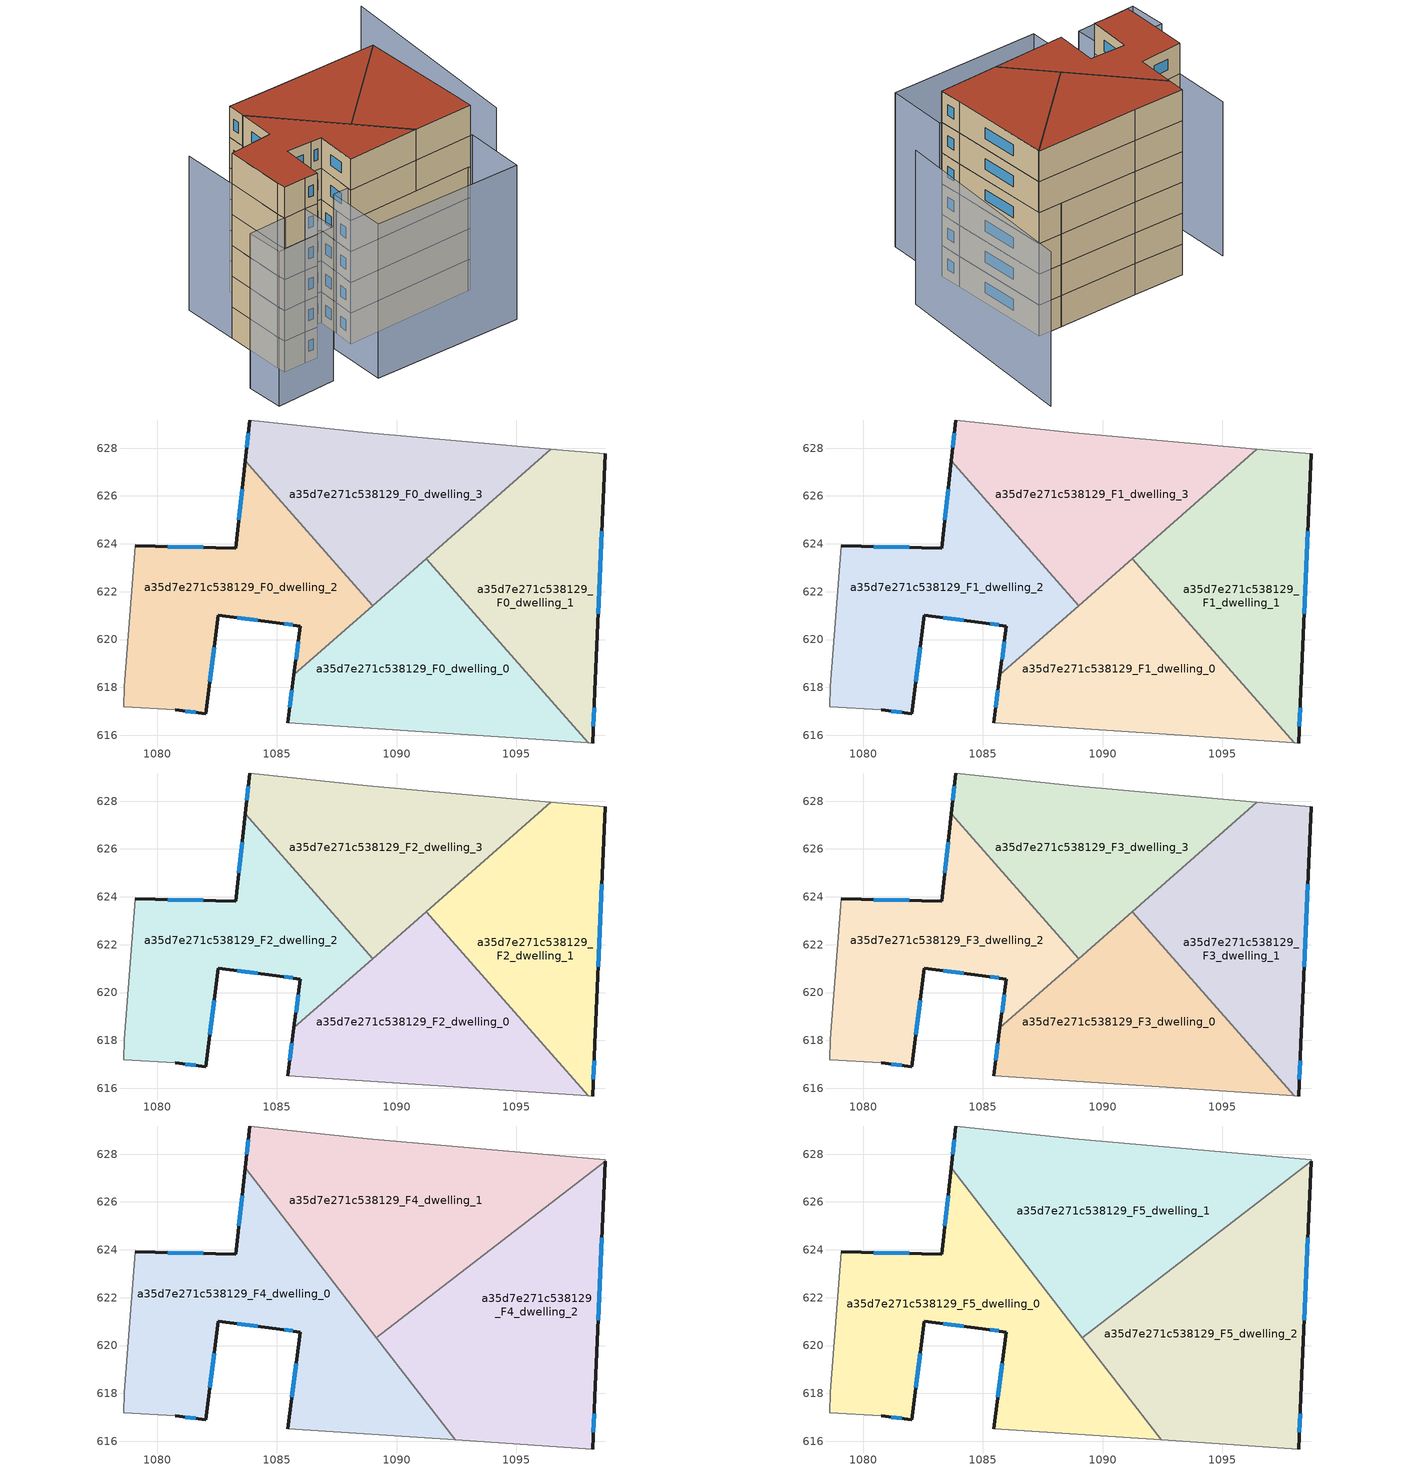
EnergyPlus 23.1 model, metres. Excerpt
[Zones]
a35d7e271c538129_F0_dwelling_0
 floor ground (EU_floor_Construction): 1091.24,623.39 1098.01,615.69 1085.45,616.53 1085.71,618.52 z0
 wall outside (EU_wall_Construction): 1085.71,618.52 1085.45,616.53 z0:3
 wall to a35d7e271c538129_F0_dwelling_1 (EU_wall_Construction): 1098.01,615.69 1091.24,623.39 z0:3
 wall adiabatic (EU_wall_Construction): 1085.45,616.53 1098.01,615.69 z0:3
 wall to a35d7e271c538129_F0_dwelling_2 (EU_wall_Construction): 1089,621.42 1085.71,618.52 z0:3
 wall to a35d7e271c538129_F0_dwelling_3 (EU_wall_Construction): 1091.24,623.39 1089,621.42 z0:3
 window (EU_Window_Construction): 1085.63,617.87 1085.54,617.18 z0.98:2.02
a35d7e271c538129_F0_dwelling_1
 floor ground (EU_floor_Construction): 1098.72,627.76 1098.29,617.85 1098.2,615.68 1098.01,615.69 1091.24,623.39 1096.44,627.96 z0
 wall outside (EU_wall_Construction): 1098.2,615.68 1098.29,617.85 1098.72,627.76 z0:3
 wall adiabatic (EU_wall_Construction): 1098.72,627.76 1096.44,627.96 / 1098.01,615.69 1098.2,615.68 z0:3
 wall to a35d7e271c538129_F0_dwelling_3 (EU_wall_Construction): 1096.44,627.96 1091.24,623.39 z0:3
 window (EU_Window_Construction): 1098.43,621.07 1098.58,624.53 / 1098.23,616.38 1098.26,617.14 z0.98:2.02
a35d7e271c538129_F0_dwelling_2
 floor ground (EU_floor_Construction): 1083.68,627.48 1089.01,621.42 1085.71,618.52 1085.98,620.57 1084.98,620.7 1082.55,621.02 1082.03,616.9 1080.75,617.07 1078.6,617.19 1078.63,618.03 1079.08,623.92 1083.28,623.83 z0
 wall outside (EU_wall_Construction): 1083.68,627.48 1083.28,623.83 1079.08,623.92 / 1080.75,617.07 1082.03,616.9 1082.55,621.02 1084.98,620.7 1085.98,620.57 1085.71,618.52 z0:3
 wall adiabatic (EU_wall_Construction): 1079.08,623.92 1078.63,618.03 1078.6,617.19 1080.75,617.07 z0:3
 wall to a35d7e271c538129_F0_dwelling_3 (EU_wall_Construction): 1089.01,621.42 1083.68,627.48 z0:3
 window (EU_Window_Construction): 1081.91,623.86 1080.45,623.89 / 1083.55,626.29 1083.41,625.01 / 1085.89,619.9 1085.8,619.19 / 1085.31,620.65 1085.65,620.61 / 1083.34,620.91 1084.19,620.8 / 1082.2,618.24 1082.38,619.68 / 1081.17,617.01 1081.61,616.95 z0.98:2.02
a35d7e271c538129_F0_dwelling_3
 floor ground (EU_floor_Construction): 1096.44,627.96 1089.01,621.42 1083.68,627.48 1083.86,629.18 1088.77,628.65 z0
 wall outside (EU_wall_Construction): 1083.86,629.18 1083.68,627.48 z0:3
 wall adiabatic (EU_wall_Construction): 1096.44,627.96 1088.77,628.65 1083.86,629.18 z0:3
 window (EU_Window_Construction): 1083.8,628.62 1083.74,628.03 z0.98:2.02
a35d7e271c538129_F1_dwelling_0
 floor to a35d7e271c538129_F0_dwelling_0 (EU_floor_Construction): 1091.24,623.39 1098.01,615.69 1085.45,616.53 1085.71,618.52 z3
 wall outside (EU_wall_Construction): 1085.71,618.52 1085.45,616.53 z3:6
 wall to a35d7e271c538129_F1_dwelling_1 (EU_wall_Construction): 1098.01,615.69 1091.24,623.39 z3:6
 wall adiabatic (EU_wall_Construction): 1085.45,616.53 1098.01,615.69 z3:6
 wall to a35d7e271c538129_F1_dwelling_2 (EU_wall_Construction): 1089,621.42 1085.71,618.52 z3:6
 wall to a35d7e271c538129_F1_dwelling_3 (EU_wall_Construction): 1091.24,623.39 1089,621.42 z3:6
 window (EU_Window_Construction): 1085.63,617.87 1085.54,617.18 z3.98:5.02
a35d7e271c538129_F1_dwelling_1
 floor to a35d7e271c538129_F0_dwelling_1 (EU_floor_Construction): 1098.72,627.76 1098.29,617.85 1098.2,615.68 1098.01,615.69 1091.24,623.39 1096.44,627.96 z3
 wall outside (EU_wall_Construction): 1098.2,615.68 1098.29,617.85 1098.72,627.76 z3:6
 wall adiabatic (EU_wall_Construction): 1098.72,627.76 1096.44,627.96 / 1098.01,615.69 1098.2,615.68 z3:6
 wall to a35d7e271c538129_F1_dwelling_3 (EU_wall_Construction): 1096.44,627.96 1091.24,623.39 z3:6
 window (EU_Window_Construction): 1098.43,621.07 1098.58,624.53 / 1098.23,616.38 1098.26,617.14 z3.98:5.02
a35d7e271c538129_F1_dwelling_2
 floor to a35d7e271c538129_F0_dwelling_2 (EU_floor_Construction): 1083.68,627.48 1089.01,621.42 1085.71,618.52 1085.98,620.57 1084.98,620.7 1082.55,621.02 1082.03,616.9 1080.75,617.07 1078.6,617.19 1078.63,618.03 1079.08,623.92 1083.28,623.83 z3
 wall outside (EU_wall_Construction): 1083.68,627.48 1083.28,623.83 1079.08,623.92 / 1080.75,617.07 1082.03,616.9 1082.55,621.02 1084.98,620.7 1085.98,620.57 1085.71,618.52 z3:6
 wall adiabatic (EU_wall_Construction): 1079.08,623.92 1078.63,618.03 1078.6,617.19 1080.75,617.07 z3:6
 wall to a35d7e271c538129_F1_dwelling_3 (EU_wall_Construction): 1089.01,621.42 1083.68,627.48 z3:6
 window (EU_Window_Construction): 1081.91,623.86 1080.45,623.89 / 1083.55,626.29 1083.41,625.01 / 1085.89,619.9 1085.8,619.19 / 1085.31,620.65 1085.65,620.61 / 1083.34,620.91 1084.19,620.8 / 1082.2,618.24 1082.38,619.68 / 1081.17,617.01 1081.61,616.95 z3.98:5.02
a35d7e271c538129_F1_dwelling_3
 floor to a35d7e271c538129_F0_dwelling_3 (EU_floor_Construction): 1096.44,627.96 1089.01,621.42 1083.68,627.48 1083.86,629.18 1088.77,628.65 z3
 wall outside (EU_wall_Construction): 1083.86,629.18 1083.68,627.48 z3:6
 wall adiabatic (EU_wall_Construction): 1096.44,627.96 1088.77,628.65 1083.86,629.18 z3:6
 window (EU_Window_Construction): 1083.8,628.62 1083.74,628.03 z3.98:5.02
a35d7e271c538129_F2_dwelling_0
 floor to a35d7e271c538129_F1_dwelling_0 (EU_floor_Construction): 1091.24,623.39 1098.01,615.69 1085.45,616.53 1085.71,618.52 z6
 wall outside (EU_wall_Construction): 1085.71,618.52 1085.45,616.53 z6:9
 wall to a35d7e271c538129_F2_dwelling_1 (EU_wall_Construction): 1098.01,615.69 1091.24,623.39 z6:9
 wall adiabatic (EU_wall_Construction): 1085.45,616.53 1098.01,615.69 z6:9
 wall to a35d7e271c538129_F2_dwelling_2 (EU_wall_Construction): 1089,621.42 1085.71,618.52 z6:9
 wall to a35d7e271c538129_F2_dwelling_3 (EU_wall_Construction): 1091.24,623.39 1089,621.42 z6:9
 window (EU_Window_Construction): 1085.63,617.87 1085.54,617.18 z6.98:8.02
a35d7e271c538129_F2_dwelling_1
 floor to a35d7e271c538129_F1_dwelling_1 (EU_floor_Construction): 1098.72,627.76 1098.29,617.85 1098.2,615.68 1098.01,615.69 1091.24,623.39 1096.44,627.96 z6
 wall outside (EU_wall_Construction): 1098.2,615.68 1098.29,617.85 1098.72,627.76 z6:9
 wall adiabatic (EU_wall_Construction): 1098.72,627.76 1096.44,627.96 / 1098.01,615.69 1098.2,615.68 z6:9
 wall to a35d7e271c538129_F2_dwelling_3 (EU_wall_Construction): 1096.44,627.96 1091.24,623.39 z6:9
 window (EU_Window_Construction): 1098.43,621.07 1098.58,624.53 / 1098.23,616.38 1098.26,617.14 z6.98:8.02
a35d7e271c538129_F2_dwelling_2
 floor to a35d7e271c538129_F1_dwelling_2 (EU_floor_Construction): 1083.68,627.48 1089.01,621.42 1085.71,618.52 1085.98,620.57 1084.98,620.7 1082.55,621.02 1082.03,616.9 1080.75,617.07 1078.6,617.19 1078.63,618.03 1079.08,623.92 1083.28,623.83 z6
 wall outside (EU_wall_Construction): 1083.68,627.48 1083.28,623.83 1079.08,623.92 / 1080.75,617.07 1082.03,616.9 1082.55,621.02 1084.98,620.7 1085.98,620.57 1085.71,618.52 z6:9
 wall adiabatic (EU_wall_Construction): 1079.08,623.92 1078.63,618.03 1078.6,617.19 1080.75,617.07 z6:9
 wall to a35d7e271c538129_F2_dwelling_3 (EU_wall_Construction): 1089.01,621.42 1083.68,627.48 z6:9
 window (EU_Window_Construction): 1081.91,623.86 1080.45,623.89 / 1083.55,626.29 1083.41,625.01 / 1085.89,619.9 1085.8,619.19 / 1085.31,620.65 1085.65,620.61 / 1083.34,620.91 1084.19,620.8 / 1082.2,618.24 1082.38,619.68 / 1081.17,617.01 1081.61,616.95 z6.98:8.02
a35d7e271c538129_F2_dwelling_3
 floor to a35d7e271c538129_F1_dwelling_3 (EU_floor_Construction): 1096.44,627.96 1089.01,621.42 1083.68,627.48 1083.86,629.18 1088.77,628.65 z6
 wall outside (EU_wall_Construction): 1083.86,629.18 1083.68,627.48 z6:9
 wall adiabatic (EU_wall_Construction): 1096.44,627.96 1088.77,628.65 1083.86,629.18 z6:9
 window (EU_Window_Construction): 1083.8,628.62 1083.74,628.03 z6.98:8.02
a35d7e271c538129_F3_dwelling_0
 floor to a35d7e271c538129_F2_dwelling_0 (EU_floor_Construction): 1091.24,623.39 1098.01,615.69 1085.45,616.53 1085.71,618.52 z9
 wall outside (EU_wall_Construction): 1085.71,618.52 1085.45,616.53 z9:12
 wall to a35d7e271c538129_F3_dwelling_1 (EU_wall_Construction): 1098.01,615.69 1091.24,623.39 z9:12
 wall adiabatic (EU_wall_Construction): 1085.45,616.53 1098.01,615.69 z9:12
 wall to a35d7e271c538129_F3_dwelling_2 (EU_wall_Construction): 1089,621.42 1085.71,618.52 z9:12
 wall to a35d7e271c538129_F3_dwelling_3 (EU_wall_Construction): 1091.24,623.39 1089,621.42 z9:12
 window (EU_Window_Construction): 1085.63,617.87 1085.54,617.18 z9.98:11.02
a35d7e271c538129_F3_dwelling_1
 floor to a35d7e271c538129_F2_dwelling_1 (EU_floor_Construction): 1098.72,627.76 1098.29,617.85 1098.2,615.68 1098.01,615.69 1091.24,623.39 1096.44,627.96 z9
 wall outside (EU_wall_Construction): 1098.2,615.68 1098.29,617.85 1098.72,627.76 z9:12
 wall adiabatic (EU_wall_Construction): 1098.72,627.76 1096.44,627.96 / 1098.01,615.69 1098.2,615.68 z9:12
 wall to a35d7e271c538129_F3_dwelling_3 (EU_wall_Construction): 1096.44,627.96 1091.24,623.39 z9:12
 window (EU_Window_Construction): 1098.43,621.07 1098.58,624.53 / 1098.23,616.38 1098.26,617.14 z9.98:11.02
a35d7e271c538129_F3_dwelling_2
 floor to a35d7e271c538129_F2_dwelling_2 (EU_floor_Construction): 1083.68,627.48 1089.01,621.42 1085.71,618.52 1085.98,620.57 1084.98,620.7 1082.55,621.02 1082.03,616.9 1080.75,617.07 1078.6,617.19 1078.63,618.03 1079.08,623.92 1083.28,623.83 z9
 wall outside (EU_wall_Construction): 1083.68,627.48 1083.28,623.83 1079.08,623.92 / 1080.75,617.07 1082.03,616.9 1082.55,621.02 1084.98,620.7 1085.98,620.57 1085.71,618.52 z9:12
 wall adiabatic (EU_wall_Construction): 1079.08,623.92 1078.63,618.03 1078.6,617.19 1080.75,617.07 z9:12
 wall to a35d7e271c538129_F3_dwelling_3 (EU_wall_Construction): 1089.01,621.42 1083.68,627.48 z9:12
 window (EU_Window_Construction): 1081.91,623.86 1080.45,623.89 / 1083.55,626.29 1083.41,625.01 / 1085.89,619.9 1085.8,619.19 / 1085.31,620.65 1085.65,620.61 / 1083.34,620.91 1084.19,620.8 / 1082.2,618.24 1082.38,619.68 / 1081.17,617.01 1081.61,616.95 z9.98:11.02
a35d7e271c538129_F3_dwelling_3
 floor to a35d7e271c538129_F2_dwelling_3 (EU_floor_Construction): 1096.44,627.96 1089.01,621.42 1083.68,627.48 1083.86,629.18 1088.77,628.65 z9
 wall outside (EU_wall_Construction): 1083.86,629.18 1083.68,627.48 z9:12
 wall adiabatic (EU_wall_Construction): 1096.44,627.96 1088.77,628.65 1083.86,629.18 z9:12
 window (EU_Window_Construction): 1083.8,628.62 1083.74,628.03 z9.98:11.02
a35d7e271c538129_F4_dwelling_0
 floor to a35d7e271c538129_F3_dwelling_2 (EU_floor_Construction): 1083.67,627.44 1088.59,621.06 1085.71,618.52 1085.98,620.57 1084.98,620.7 1082.55,621.02 1082.03,616.9 1080.75,617.07 1078.6,617.19 1078.63,618.03 1079.08,623.92 1083.28,623.83 z12
 floor to a35d7e271c538129_F3_dwelling_0 (EU_floor_Construction): 1088.59,621.06 1092.45,616.06 1085.45,616.53 1085.71,618.52 z12
 wall outside (EU_wall_Construction): 1083.67,627.44 1083.28,623.83 1079.08,623.92 / 1080.75,617.07 1082.03,616.9 1082.55,621.02 1084.98,620.7 1085.98,620.57 1085.45,616.53 z12:15
 wall adiabatic (EU_wall_Construction): 1079.08,623.92 1078.63,618.03 1078.6,617.19 1080.75,617.07 / 1085.45,616.53 1092.45,616.06 z12:15
 wall to a35d7e271c538129_F4_dwelling_1 (EU_wall_Construction): 1089.16,620.33 1083.67,627.44 z12:15
 wall to a35d7e271c538129_F4_dwelling_2 (EU_wall_Construction): 1092.45,616.06 1089.16,620.33 z12:15
 window (EU_Window_Construction): 1081.91,623.86 1080.45,623.89 / 1083.54,626.26 1083.41,625 / 1085.81,619.25 1085.62,617.84 / 1085.31,620.65 1085.65,620.61 / 1083.34,620.91 1084.19,620.8 / 1082.2,618.24 1082.38,619.68 / 1081.17,617.01 1081.61,616.95 z12.98:14.02
a35d7e271c538129_F4_dwelling_1
 floor to a35d7e271c538129_F3_dwelling_1 (EU_floor_Construction): 1098.72,627.76 1098.72,627.7 1092,622.52 1091.24,623.39 1096.44,627.96 z12
 floor to a35d7e271c538129_F3_dwelling_3 (EU_floor_Construction): 1096.44,627.96 1089.01,621.42 1083.68,627.48 1083.86,629.18 1088.77,628.65 z12
 floor to a35d7e271c538129_F3_dwelling_2 (EU_floor_Construction): 1083.68,627.48 1089.01,621.42 1088.59,621.06 1083.67,627.44 z12
 floor to a35d7e271c538129_F3_dwelling_0 (EU_floor_Construction): 1091.24,623.39 1092,622.52 1089.16,620.33 1088.59,621.06 z12
 wall outside (EU_wall_Construction): 1083.86,629.18 1083.67,627.44 z12:15
 wall adiabatic (EU_wall_Construction): 1098.72,627.7 1098.72,627.76 1088.77,628.65 1083.86,629.18 z12:15
 wall to a35d7e271c538129_F4_dwelling_2 (EU_wall_Construction): 1089.16,620.33 1098.72,627.7 z12:15
 window (EU_Window_Construction): 1083.8,628.61 1083.73,628 z12.98:14.02
a35d7e271c538129_F4_dwelling_2
 floor to a35d7e271c538129_F3_dwelling_0 (EU_floor_Construction): 1092,622.52 1098.01,615.69 1092.45,616.06 1089.16,620.33 z12
 floor to a35d7e271c538129_F3_dwelling_1 (EU_floor_Construction): 1098.72,627.7 1098.29,617.85 1098.2,615.68 1098.01,615.69 1092,622.52 z12
 wall outside (EU_wall_Construction): 1098.2,615.68 1098.29,617.85 1098.72,627.7 z12:15
 wall adiabatic (EU_wall_Construction): 1092.45,616.06 1098.2,615.68 z12:15
 window (EU_Window_Construction): 1098.43,621.05 1098.58,624.5 / 1098.23,616.38 1098.26,617.14 z12.98:14.02
a35d7e271c538129_F5_dwelling_0
 floor to a35d7e271c538129_F4_dwelling_0 (EU_floor_Construction): 1083.67,627.44 1092.45,616.06 1085.45,616.53 1085.98,620.57 1084.98,620.7 1082.55,621.02 1082.03,616.9 1080.75,617.07 1078.6,617.19 1078.63,618.03 1079.08,623.92 1083.28,623.83 z15
 wall outside (EU_wall_Construction): 1083.67,627.44 1083.28,623.83 1079.08,623.92 / 1080.75,617.07 1082.03,616.9 1082.55,621.02 1084.98,620.7 1085.98,620.57 1085.45,616.53 z15:18
 wall adiabatic (EU_wall_Construction): 1079.08,623.92 1078.63,618.03 1078.6,617.19 1080.75,617.07 / 1085.45,616.53 1092.45,616.06 z15:18
 wall to a35d7e271c538129_F5_dwelling_1 (EU_wall_Construction): 1089.16,620.33 1083.67,627.44 z15:18
 wall to a35d7e271c538129_F5_dwelling_2 (EU_wall_Construction): 1092.45,616.06 1089.16,620.33 z15:18
 window (EU_Window_Construction): 1081.91,623.86 1080.45,623.89 / 1083.54,626.26 1083.41,625 / 1085.81,619.25 1085.62,617.84 / 1085.31,620.65 1085.65,620.61 / 1083.34,620.91 1084.19,620.8 / 1082.2,618.24 1082.38,619.68 / 1081.17,617.01 1081.61,616.95 z15.98:17.02
 roof outside (EU_roof_Construction): 1092.45,616.06 1083.67,627.44 1083.28,623.83 1079.08,623.92 1078.63,618.03 1078.6,617.19 1080.75,617.07 1082.03,616.9 1082.55,621.02 1084.98,620.7 1085.98,620.57 1085.45,616.53 z18
a35d7e271c538129_F5_dwelling_1
 floor to a35d7e271c538129_F4_dwelling_1 (EU_floor_Construction): 1098.72,627.76 1098.72,627.7 1089.16,620.33 1083.67,627.44 1083.86,629.18 1088.77,628.65 z15
 wall outside (EU_wall_Construction): 1083.86,629.18 1083.67,627.44 z15:18
 wall adiabatic (EU_wall_Construction): 1098.72,627.7 1098.72,627.76 1088.77,628.65 1083.86,629.18 z15:18
 wall to a35d7e271c538129_F5_dwelling_2 (EU_wall_Construction): 1089.16,620.33 1098.72,627.7 z15:18
 window (EU_Window_Construction): 1083.8,628.61 1083.73,628 z15.98:17.02
 roof outside (EU_roof_Construction): 1098.72,627.7 1098.72,627.76 1088.77,628.65 1083.86,629.18 1083.67,627.44 1089.16,620.33 z18
a35d7e271c538129_F5_dwelling_2
 floor to a35d7e271c538129_F4_dwelling_2 (EU_floor_Construction): 1098.72,627.7 1098.29,617.85 1098.2,615.68 1092.45,616.06 1089.16,620.33 z15
 wall outside (EU_wall_Construction): 1098.2,615.68 1098.29,617.85 1098.72,627.7 z15:18
 wall adiabatic (EU_wall_Construction): 1092.45,616.06 1098.2,615.68 z15:18
 window (EU_Window_Construction): 1098.43,621.05 1098.58,624.5 / 1098.23,616.38 1098.26,617.14 z15.98:17.02
 roof outside (EU_roof_Construction): 1098.2,615.68 1098.29,617.85 1098.72,627.7 1089.16,620.33 1092.45,616.06 z18
shading: 1102.71,617.26 1105.39,636.05 / 1079.48,629.39 1078.6,617.14 / 1097.88,609.83 1083.49,611.21 / 1083.49,611.21 1084.05,617.04 / 1084.05,617.04 1098.44,615.65 / 1098.44,615.65 1097.88,609.83 / 1074.74,613.82 1074.92,617.4 / 1074.92,617.4 1080.75,617.11 / 1080.75,617.11 1080.57,613.53 / 1080.57,613.53 1074.74,613.82 z0:15
[Building]
EU S2 Campaign: North Axis=0; Terrain=City; Solar Distribution=FullExterior
[Site:Location]
Bologna: Latitude=44.5; Longitude=11.25; Time Zone=1; Elevation=37
[SizingPeriod:WeatherFileDays]
AnnualSizingPeriod: Begin Month=1; Begin Day of Month=1; End Month=12; End Day of Month=31; Day of Week for Start Day=Monday; Use Weather File Daylight Saving Period=No; Use Weather File Rain and Snow Indicators=No
[MATERIAL]
EU_InternalMass_Material: Roughness=MediumRough; Thickness=0.1; Conductivity=1; Density=1800; Specific Heat=900; Thermal Absorptance=0.9; Solar Absorptance=0.7; Visible Absorptance=0.7
[MATERIAL:NOMASS] Roughness=MediumRough; Thermal Absorptance=0.9; Solar Absorptance=0.7; Visible Absorptance=0.7
Name | Thermal Resistance
EU_wall_NoMass | 0.905828
EU_roof_NoMass | 0.37593
EU_floor_NoMass | 0.67114
[WINDOWMATERIAL:SIMPLEGLAZINGSYSTEM]
EU_Window_SimpleGlazing: UFactor=4.52486; Solar Heat Gain Coefficient=0.85; Visible Transmittance=0.85
[CONSTRUCTION]
EU_wall_Construction: EU_wall_NoMass
EU_roof_Construction: EU_roof_NoMass
EU_floor_Construction: EU_floor_NoMass
EU_Window_Construction: EU_Window_SimpleGlazing
EU_InternalMass_Construction: EU_InternalMass_Material
[ZONE] Type=1; Multiplier=1; Ceiling Height=autocalculate; Floor Area=autocalculate; Part of Total Floor Area=Yes
Name | Volume
a35d7e271c538129_F0_dwelling_0; a35d7e271c538129_F1_dwelling_0; a35d7e271c538129_F2_dwelling_0; a35d7e271c538129_F3_dwelling_0 | 151.214
a35d7e271c538129_F4_dwelling_0; a35d7e271c538129_F5_dwelling_0 | 201.639
a35d7e271c538129_F0_dwelling_1; a35d7e271c538129_F1_dwelling_1; a35d7e271c538129_F2_dwelling_1; a35d7e271c538129_F3_dwelling_1 | 151.25
a35d7e271c538129_F4_dwelling_1; a35d7e271c538129_F5_dwelling_1 | 201.638
a35d7e271c538129_F0_dwelling_2; a35d7e271c538129_F1_dwelling_2; a35d7e271c538129_F2_dwelling_2; a35d7e271c538129_F3_dwelling_2 | 151.225
a35d7e271c538129_F4_dwelling_2; a35d7e271c538129_F5_dwelling_2 | 201.642
a35d7e271c538129_F0_dwelling_3; a35d7e271c538129_F1_dwelling_3; a35d7e271c538129_F2_dwelling_3; a35d7e271c538129_F3_dwelling_3 | 151.241
[INTERNALMASS] Construction=EU_InternalMass_Construction
Name | Zone or ZoneList | Surface Area
a35d7e271c538129_F0_dwelling_0_EU_InternalMass | a35d7e271c538129_F0_dwelling_0 | 50.4045
a35d7e271c538129_F0_dwelling_1_EU_InternalMass | a35d7e271c538129_F0_dwelling_1 | 50.4167
a35d7e271c538129_F0_dwelling_2_EU_InternalMass | a35d7e271c538129_F0_dwelling_2 | 50.4085
a35d7e271c538129_F0_dwelling_3_EU_InternalMass | a35d7e271c538129_F0_dwelling_3 | 50.4139
a35d7e271c538129_F1_dwelling_0_EU_InternalMass | a35d7e271c538129_F1_dwelling_0 | 50.4045
a35d7e271c538129_F1_dwelling_1_EU_InternalMass | a35d7e271c538129_F1_dwelling_1 | 50.4167
a35d7e271c538129_F1_dwelling_2_EU_InternalMass | a35d7e271c538129_F1_dwelling_2 | 50.4085
a35d7e271c538129_F1_dwelling_3_EU_InternalMass | a35d7e271c538129_F1_dwelling_3 | 50.4139
a35d7e271c538129_F2_dwelling_0_EU_InternalMass | a35d7e271c538129_F2_dwelling_0 | 50.4045
a35d7e271c538129_F2_dwelling_1_EU_InternalMass | a35d7e271c538129_F2_dwelling_1 | 50.4167
a35d7e271c538129_F2_dwelling_2_EU_InternalMass | a35d7e271c538129_F2_dwelling_2 | 50.4085
a35d7e271c538129_F2_dwelling_3_EU_InternalMass | a35d7e271c538129_F2_dwelling_3 | 50.4139
a35d7e271c538129_F3_dwelling_0_EU_InternalMass | a35d7e271c538129_F3_dwelling_0 | 50.4045
a35d7e271c538129_F3_dwelling_1_EU_InternalMass | a35d7e271c538129_F3_dwelling_1 | 50.4167
a35d7e271c538129_F3_dwelling_2_EU_InternalMass | a35d7e271c538129_F3_dwelling_2 | 50.4085
a35d7e271c538129_F3_dwelling_3_EU_InternalMass | a35d7e271c538129_F3_dwelling_3 | 50.4139
a35d7e271c538129_F4_dwelling_0_EU_InternalMass | a35d7e271c538129_F4_dwelling_0 | 67.2132
a35d7e271c538129_F4_dwelling_1_EU_InternalMass | a35d7e271c538129_F4_dwelling_1 | 67.2131
a35d7e271c538129_F4_dwelling_2_EU_InternalMass | a35d7e271c538129_F4_dwelling_2 | 67.2148
a35d7e271c538129_F5_dwelling_0_EU_InternalMass | a35d7e271c538129_F5_dwelling_0 | 67.2132
a35d7e271c538129_F5_dwelling_1_EU_InternalMass | a35d7e271c538129_F5_dwelling_1 | 67.2131
a35d7e271c538129_F5_dwelling_2_EU_InternalMass | a35d7e271c538129_F5_dwelling_2 | 67.2148
[OTHEREQUIPMENT] Fuel Type=Electricity; Design Level Calculation Method=Watts/Area; Power per Zone Floor Area=1; Fraction Latent=0; Fraction Radiant=0; Fraction Lost=0; Carbon Dioxide Generation Rate=0; EndUse Subcategory=EU_Step8_InternalGains
Name | Zone or ZoneList or Space or SpaceList | Schedule
EU_Step8_InternalGain_a35d7e271c538129_F0_dwelling_0_f000 | a35d7e271c538129_F0_dwelling_0 | EU_Step8_GainSchedule_a35d7e271c538129_F0_dwelling_0_f000
EU_Step8_InternalGain_a35d7e271c538129_F0_dwelling_1_f000 | a35d7e271c538129_F0_dwelling_1 | EU_Step8_GainSchedule_a35d7e271c538129_F0_dwelling_1_f000
EU_Step8_InternalGain_a35d7e271c538129_F0_dwelling_2_f000 | a35d7e271c538129_F0_dwelling_2 | EU_Step8_GainSchedule_a35d7e271c538129_F0_dwelling_2_f000
EU_Step8_InternalGain_a35d7e271c538129_F0_dwelling_3_f000 | a35d7e271c538129_F0_dwelling_3 | EU_Step8_GainSchedule_a35d7e271c538129_F0_dwelling_3_f000
EU_Step8_InternalGain_a35d7e271c538129_F1_dwelling_0_f000 | a35d7e271c538129_F1_dwelling_0 | EU_Step8_GainSchedule_a35d7e271c538129_F1_dwelling_0_f000
EU_Step8_InternalGain_a35d7e271c538129_F1_dwelling_1_f000 | a35d7e271c538129_F1_dwelling_1 | EU_Step8_GainSchedule_a35d7e271c538129_F1_dwelling_1_f000
EU_Step8_InternalGain_a35d7e271c538129_F1_dwelling_2_f000 | a35d7e271c538129_F1_dwelling_2 | EU_Step8_GainSchedule_a35d7e271c538129_F1_dwelling_2_f000
EU_Step8_InternalGain_a35d7e271c538129_F1_dwelling_3_f000 | a35d7e271c538129_F1_dwelling_3 | EU_Step8_GainSchedule_a35d7e271c538129_F1_dwelling_3_f000
EU_Step8_InternalGain_a35d7e271c538129_F2_dwelling_0_f000 | a35d7e271c538129_F2_dwelling_0 | EU_Step8_GainSchedule_a35d7e271c538129_F2_dwelling_0_f000
EU_Step8_InternalGain_a35d7e271c538129_F2_dwelling_1_f000 | a35d7e271c538129_F2_dwelling_1 | EU_Step8_GainSchedule_a35d7e271c538129_F2_dwelling_1_f000
EU_Step8_InternalGain_a35d7e271c538129_F2_dwelling_2_f000 | a35d7e271c538129_F2_dwelling_2 | EU_Step8_GainSchedule_a35d7e271c538129_F2_dwelling_2_f000
EU_Step8_InternalGain_a35d7e271c538129_F2_dwelling_3_f000 | a35d7e271c538129_F2_dwelling_3 | EU_Step8_GainSchedule_a35d7e271c538129_F2_dwelling_3_f000
EU_Step8_InternalGain_a35d7e271c538129_F3_dwelling_0_f000 | a35d7e271c538129_F3_dwelling_0 | EU_Step8_GainSchedule_a35d7e271c538129_F3_dwelling_0_f000
EU_Step8_InternalGain_a35d7e271c538129_F3_dwelling_1_f000 | a35d7e271c538129_F3_dwelling_1 | EU_Step8_GainSchedule_a35d7e271c538129_F3_dwelling_1_f000
EU_Step8_InternalGain_a35d7e271c538129_F3_dwelling_2_f000 | a35d7e271c538129_F3_dwelling_2 | EU_Step8_GainSchedule_a35d7e271c538129_F3_dwelling_2_f000
EU_Step8_InternalGain_a35d7e271c538129_F3_dwelling_3_f000 | a35d7e271c538129_F3_dwelling_3 | EU_Step8_GainSchedule_a35d7e271c538129_F3_dwelling_3_f000
EU_Step8_InternalGain_a35d7e271c538129_F4_dwelling_0_f000 | a35d7e271c538129_F4_dwelling_0 | EU_Step8_GainSchedule_a35d7e271c538129_F4_dwelling_0_f000
EU_Step8_InternalGain_a35d7e271c538129_F4_dwelling_1_f000 | a35d7e271c538129_F4_dwelling_1 | EU_Step8_GainSchedule_a35d7e271c538129_F4_dwelling_1_f000
EU_Step8_InternalGain_a35d7e271c538129_F4_dwelling_2_f000 | a35d7e271c538129_F4_dwelling_2 | EU_Step8_GainSchedule_a35d7e271c538129_F4_dwelling_2_f000
EU_Step8_InternalGain_a35d7e271c538129_F5_dwelling_0_f000 | a35d7e271c538129_F5_dwelling_0 | EU_Step8_GainSchedule_a35d7e271c538129_F5_dwelling_0_f000
EU_Step8_InternalGain_a35d7e271c538129_F5_dwelling_1_f000 | a35d7e271c538129_F5_dwelling_1 | EU_Step8_GainSchedule_a35d7e271c538129_F5_dwelling_1_f000
EU_Step8_InternalGain_a35d7e271c538129_F5_dwelling_2_f000 | a35d7e271c538129_F5_dwelling_2 | EU_Step8_GainSchedule_a35d7e271c538129_F5_dwelling_2_f000
[ZONEVENTILATION:DESIGNFLOWRATE] Schedule=EU_AlwaysOn; Design Flow Rate Calculation Method=AirChanges/Hour; Air Changes per Hour=0.73129; Ventilation Type=Natural; Fan Pressure Rise=0; Fan Total Efficiency=1; Constant Term Coefficient=1; Temperature Term Coefficient=0; Velocity Term Coefficient=0; Velocity Squared Term Coefficient=0; Minimum Indoor Temperature=-100; Maximum Indoor Temperature=100; Delta Temperature=-100; Minimum Outdoor Temperature=-100; Maximum Outdoor Temperature=100; Maximum Wind Speed=40
Name | Zone or ZoneList or Space or SpaceList
EU_ConstantAir_a35d7e271c538129_F0_dwelling_0 | a35d7e271c538129_F0_dwelling_0
EU_ConstantAir_a35d7e271c538129_F0_dwelling_1 | a35d7e271c538129_F0_dwelling_1
EU_ConstantAir_a35d7e271c538129_F0_dwelling_2 | a35d7e271c538129_F0_dwelling_2
EU_ConstantAir_a35d7e271c538129_F0_dwelling_3 | a35d7e271c538129_F0_dwelling_3
EU_ConstantAir_a35d7e271c538129_F1_dwelling_0 | a35d7e271c538129_F1_dwelling_0
EU_ConstantAir_a35d7e271c538129_F1_dwelling_1 | a35d7e271c538129_F1_dwelling_1
EU_ConstantAir_a35d7e271c538129_F1_dwelling_2 | a35d7e271c538129_F1_dwelling_2
EU_ConstantAir_a35d7e271c538129_F1_dwelling_3 | a35d7e271c538129_F1_dwelling_3
EU_ConstantAir_a35d7e271c538129_F2_dwelling_0 | a35d7e271c538129_F2_dwelling_0
EU_ConstantAir_a35d7e271c538129_F2_dwelling_1 | a35d7e271c538129_F2_dwelling_1
EU_ConstantAir_a35d7e271c538129_F2_dwelling_2 | a35d7e271c538129_F2_dwelling_2
EU_ConstantAir_a35d7e271c538129_F2_dwelling_3 | a35d7e271c538129_F2_dwelling_3
EU_ConstantAir_a35d7e271c538129_F3_dwelling_0 | a35d7e271c538129_F3_dwelling_0
EU_ConstantAir_a35d7e271c538129_F3_dwelling_1 | a35d7e271c538129_F3_dwelling_1
EU_ConstantAir_a35d7e271c538129_F3_dwelling_2 | a35d7e271c538129_F3_dwelling_2
EU_ConstantAir_a35d7e271c538129_F3_dwelling_3 | a35d7e271c538129_F3_dwelling_3
EU_ConstantAir_a35d7e271c538129_F4_dwelling_0 | a35d7e271c538129_F4_dwelling_0
EU_ConstantAir_a35d7e271c538129_F4_dwelling_1 | a35d7e271c538129_F4_dwelling_1
EU_ConstantAir_a35d7e271c538129_F4_dwelling_2 | a35d7e271c538129_F4_dwelling_2
EU_ConstantAir_a35d7e271c538129_F5_dwelling_0 | a35d7e271c538129_F5_dwelling_0
EU_ConstantAir_a35d7e271c538129_F5_dwelling_1 | a35d7e271c538129_F5_dwelling_1
EU_ConstantAir_a35d7e271c538129_F5_dwelling_2 | a35d7e271c538129_F5_dwelling_2
[HVACTEMPLATE:THERMOSTAT] Constant Heating Setpoint=20; Constant Cooling Setpoint=50
EU_HeatOnly_a35d7e271c538129_F0_dwelling_0; EU_HeatOnly_a35d7e271c538129_F0_dwelling_1; EU_HeatOnly_a35d7e271c538129_F0_dwelling_2; EU_HeatOnly_a35d7e271c538129_F0_dwelling_3; EU_HeatOnly_a35d7e271c538129_F1_dwelling_0; EU_HeatOnly_a35d7e271c538129_F1_dwelling_1; EU_HeatOnly_a35d7e271c538129_F1_dwelling_2; EU_HeatOnly_a35d7e271c538129_F1_dwelling_3; EU_HeatOnly_a35d7e271c538129_F2_dwelling_0; EU_HeatOnly_a35d7e271c538129_F2_dwelling_1; EU_HeatOnly_a35d7e271c538129_F2_dwelling_2; EU_HeatOnly_a35d7e271c538129_F2_dwelling_3; EU_HeatOnly_a35d7e271c538129_F3_dwelling_0; EU_HeatOnly_a35d7e271c538129_F3_dwelling_1; EU_HeatOnly_a35d7e271c538129_F3_dwelling_2; EU_HeatOnly_a35d7e271c538129_F3_dwelling_3; EU_HeatOnly_a35d7e271c538129_F4_dwelling_0; EU_HeatOnly_a35d7e271c538129_F4_dwelling_1; EU_HeatOnly_a35d7e271c538129_F4_dwelling_2; EU_HeatOnly_a35d7e271c538129_F5_dwelling_0; EU_HeatOnly_a35d7e271c538129_F5_dwelling_1; EU_HeatOnly_a35d7e271c538129_F5_dwelling_2
[HVACTEMPLATE:ZONE:IDEALLOADSAIRSYSTEM] System Availability Schedule=EU_AlwaysOn; Maximum Heating Supply Air Temperature=50; Minimum Cooling Supply Air Temperature=13; Maximum Heating Supply Air Humidity Ratio=0.0156; Minimum Cooling Supply Air Humidity Ratio=0.0077; Heating Limit=NoLimit; Cooling Limit=NoLimit; Heating Availability Schedule=EU_AlwaysOn; Cooling Availability Schedule=EU_CoolingOff; Dehumidification Control Type=ConstantSensibleHeatRatio; Cooling Sensible Heat Ratio=0.7; Dehumidification Setpoint=60; Humidification Control Type=None; Humidification Setpoint=30; Outdoor Air Method=None; Outdoor Air Flow Rate per Person=0.00944; Outdoor Air Flow Rate per Zone Floor Area=0; Outdoor Air Flow Rate per Zone=0; Demand Controlled Ventilation Type=None; Outdoor Air Economizer Type=NoEconomizer; Heat Recovery Type=None; Sensible Heat Recovery Effectiveness=0.7; Latent Heat Recovery Effectiveness=0.65
Name | Template Thermostat
a35d7e271c538129_F0_dwelling_0 | EU_HeatOnly_a35d7e271c538129_F0_dwelling_0
a35d7e271c538129_F0_dwelling_1 | EU_HeatOnly_a35d7e271c538129_F0_dwelling_1
a35d7e271c538129_F0_dwelling_2 | EU_HeatOnly_a35d7e271c538129_F0_dwelling_2
a35d7e271c538129_F0_dwelling_3 | EU_HeatOnly_a35d7e271c538129_F0_dwelling_3
a35d7e271c538129_F1_dwelling_0 | EU_HeatOnly_a35d7e271c538129_F1_dwelling_0
a35d7e271c538129_F1_dwelling_1 | EU_HeatOnly_a35d7e271c538129_F1_dwelling_1
a35d7e271c538129_F1_dwelling_2 | EU_HeatOnly_a35d7e271c538129_F1_dwelling_2
a35d7e271c538129_F1_dwelling_3 | EU_HeatOnly_a35d7e271c538129_F1_dwelling_3
a35d7e271c538129_F2_dwelling_0 | EU_HeatOnly_a35d7e271c538129_F2_dwelling_0
a35d7e271c538129_F2_dwelling_1 | EU_HeatOnly_a35d7e271c538129_F2_dwelling_1
a35d7e271c538129_F2_dwelling_2 | EU_HeatOnly_a35d7e271c538129_F2_dwelling_2
a35d7e271c538129_F2_dwelling_3 | EU_HeatOnly_a35d7e271c538129_F2_dwelling_3
a35d7e271c538129_F3_dwelling_0 | EU_HeatOnly_a35d7e271c538129_F3_dwelling_0
a35d7e271c538129_F3_dwelling_1 | EU_HeatOnly_a35d7e271c538129_F3_dwelling_1
a35d7e271c538129_F3_dwelling_2 | EU_HeatOnly_a35d7e271c538129_F3_dwelling_2
a35d7e271c538129_F3_dwelling_3 | EU_HeatOnly_a35d7e271c538129_F3_dwelling_3
a35d7e271c538129_F4_dwelling_0 | EU_HeatOnly_a35d7e271c538129_F4_dwelling_0
a35d7e271c538129_F4_dwelling_1 | EU_HeatOnly_a35d7e271c538129_F4_dwelling_1
a35d7e271c538129_F4_dwelling_2 | EU_HeatOnly_a35d7e271c538129_F4_dwelling_2
a35d7e271c538129_F5_dwelling_0 | EU_HeatOnly_a35d7e271c538129_F5_dwelling_0
a35d7e271c538129_F5_dwelling_1 | EU_HeatOnly_a35d7e271c538129_F5_dwelling_1
a35d7e271c538129_F5_dwelling_2 | EU_HeatOnly_a35d7e271c538129_F5_dwelling_2
[SIZING:ZONE] Zone Cooling Design Supply Air Temperature Input Method=SupplyAirTemperature; Zone Cooling Design Supply Air Temperature=13; Zone Heating Design Supply Air Temperature Input Method=SupplyAirTemperature; Zone Heating Design Supply Air Temperature=50; Zone Cooling Design Supply Air Humidity Ratio=0.008; Zone Heating Design Supply Air Humidity Ratio=0.008; Cooling Design Air Flow Method=DesignDay; Cooling Design Air Flow Rate=0; Cooling Minimum Air Flow per Zone Floor Area=0.000762; Cooling Minimum Air Flow=0; Cooling Minimum Air Flow Fraction=0.2; Heating Design Air Flow Method=DesignDay; Heating Design Air Flow Rate=0; Heating Maximum Air Flow per Zone Floor Area=0.002032; Heating Maximum Air Flow=0.141576; Heating Maximum Air Flow Fraction=0.3; Account for Dedicated Outdoor Air System=No; Dedicated Outdoor Air System Control Strategy=NeutralSupplyAir; Dedicated Outdoor Air Low Setpoint Temperature for Design=autosize; Dedicated Outdoor Air High Setpoint Temperature for Design=autosize; Zone Load Sizing Method=Sensible Load Only No Latent Load; Zone Latent Cooling Design Supply Air Humidity Ratio Input Method=HumidityRatioDifference; Zone Cooling Design Supply Air Humidity Ratio Difference=0.005; Zone Latent Heating Design Supply Air Humidity Ratio Input Method=HumidityRatioDifference; Zone Humidification Design Supply Air Humidity Ratio Difference=0.005
a35d7e271c538129_F0_dwelling_0; a35d7e271c538129_F0_dwelling_1; a35d7e271c538129_F0_dwelling_2; a35d7e271c538129_F0_dwelling_3; a35d7e271c538129_F1_dwelling_0; a35d7e271c538129_F1_dwelling_1; a35d7e271c538129_F1_dwelling_2; a35d7e271c538129_F1_dwelling_3; a35d7e271c538129_F2_dwelling_0; a35d7e271c538129_F2_dwelling_1; a35d7e271c538129_F2_dwelling_2; a35d7e271c538129_F2_dwelling_3; a35d7e271c538129_F3_dwelling_0; a35d7e271c538129_F3_dwelling_1; a35d7e271c538129_F3_dwelling_2; a35d7e271c538129_F3_dwelling_3; a35d7e271c538129_F4_dwelling_0; a35d7e271c538129_F4_dwelling_1; a35d7e271c538129_F4_dwelling_2; a35d7e271c538129_F5_dwelling_0; a35d7e271c538129_F5_dwelling_1; a35d7e271c538129_F5_dwelling_2
[SCHEDULE:CONSTANT]
Name | Hourly Value
EU_AlwaysOn | 1
EU_CoolingOff | 0
[SCHEDULE:FILE] Column Number=1; Rows to Skip at Top=0; Number of Hours of Data=8760; Column Separator=Comma; Interpolate to Timestep=No; Minutes per Item=60; Adjust Schedule for Daylight Savings=Yes
Name | File
EU_Step8_GainSchedule_a35d7e271c538129_F0_dwelling_0_f000 | ../../schedules/a35d7e271c538129/a35d7e271c538129_F0_dwelling_0_f000_gain.csv
EU_Step8_GainSchedule_a35d7e271c538129_F0_dwelling_1_f000 | ../../schedules/a35d7e271c538129/a35d7e271c538129_F0_dwelling_1_f000_gain.csv
EU_Step8_GainSchedule_a35d7e271c538129_F0_dwelling_2_f000 | ../../schedules/a35d7e271c538129/a35d7e271c538129_F0_dwelling_2_f000_gain.csv
EU_Step8_GainSchedule_a35d7e271c538129_F0_dwelling_3_f000 | ../../schedules/a35d7e271c538129/a35d7e271c538129_F0_dwelling_3_f000_gain.csv
EU_Step8_GainSchedule_a35d7e271c538129_F1_dwelling_0_f000 | ../../schedules/a35d7e271c538129/a35d7e271c538129_F1_dwelling_0_f000_gain.csv
EU_Step8_GainSchedule_a35d7e271c538129_F1_dwelling_1_f000 | ../../schedules/a35d7e271c538129/a35d7e271c538129_F1_dwelling_1_f000_gain.csv
EU_Step8_GainSchedule_a35d7e271c538129_F1_dwelling_2_f000 | ../../schedules/a35d7e271c538129/a35d7e271c538129_F1_dwelling_2_f000_gain.csv
EU_Step8_GainSchedule_a35d7e271c538129_F1_dwelling_3_f000 | ../../schedules/a35d7e271c538129/a35d7e271c538129_F1_dwelling_3_f000_gain.csv
EU_Step8_GainSchedule_a35d7e271c538129_F2_dwelling_0_f000 | ../../schedules/a35d7e271c538129/a35d7e271c538129_F2_dwelling_0_f000_gain.csv
EU_Step8_GainSchedule_a35d7e271c538129_F2_dwelling_1_f000 | ../../schedules/a35d7e271c538129/a35d7e271c538129_F2_dwelling_1_f000_gain.csv
EU_Step8_GainSchedule_a35d7e271c538129_F2_dwelling_2_f000 | ../../schedules/a35d7e271c538129/a35d7e271c538129_F2_dwelling_2_f000_gain.csv
EU_Step8_GainSchedule_a35d7e271c538129_F2_dwelling_3_f000 | ../../schedules/a35d7e271c538129/a35d7e271c538129_F2_dwelling_3_f000_gain.csv
EU_Step8_GainSchedule_a35d7e271c538129_F3_dwelling_0_f000 | ../../schedules/a35d7e271c538129/a35d7e271c538129_F3_dwelling_0_f000_gain.csv
EU_Step8_GainSchedule_a35d7e271c538129_F3_dwelling_1_f000 | ../../schedules/a35d7e271c538129/a35d7e271c538129_F3_dwelling_1_f000_gain.csv
EU_Step8_GainSchedule_a35d7e271c538129_F3_dwelling_2_f000 | ../../schedules/a35d7e271c538129/a35d7e271c538129_F3_dwelling_2_f000_gain.csv
EU_Step8_GainSchedule_a35d7e271c538129_F3_dwelling_3_f000 | ../../schedules/a35d7e271c538129/a35d7e271c538129_F3_dwelling_3_f000_gain.csv
EU_Step8_GainSchedule_a35d7e271c538129_F4_dwelling_0_f000 | ../../schedules/a35d7e271c538129/a35d7e271c538129_F4_dwelling_0_f000_gain.csv
EU_Step8_GainSchedule_a35d7e271c538129_F4_dwelling_1_f000 | ../../schedules/a35d7e271c538129/a35d7e271c538129_F4_dwelling_1_f000_gain.csv
EU_Step8_GainSchedule_a35d7e271c538129_F4_dwelling_2_f000 | ../../schedules/a35d7e271c538129/a35d7e271c538129_F4_dwelling_2_f000_gain.csv
EU_Step8_GainSchedule_a35d7e271c538129_F5_dwelling_0_f000 | ../../schedules/a35d7e271c538129/a35d7e271c538129_F5_dwelling_0_f000_gain.csv
EU_Step8_GainSchedule_a35d7e271c538129_F5_dwelling_1_f000 | ../../schedules/a35d7e271c538129/a35d7e271c538129_F5_dwelling_1_f000_gain.csv
EU_Step8_GainSchedule_a35d7e271c538129_F5_dwelling_2_f000 | ../../schedules/a35d7e271c538129/a35d7e271c538129_F5_dwelling_2_f000_gain.csv
